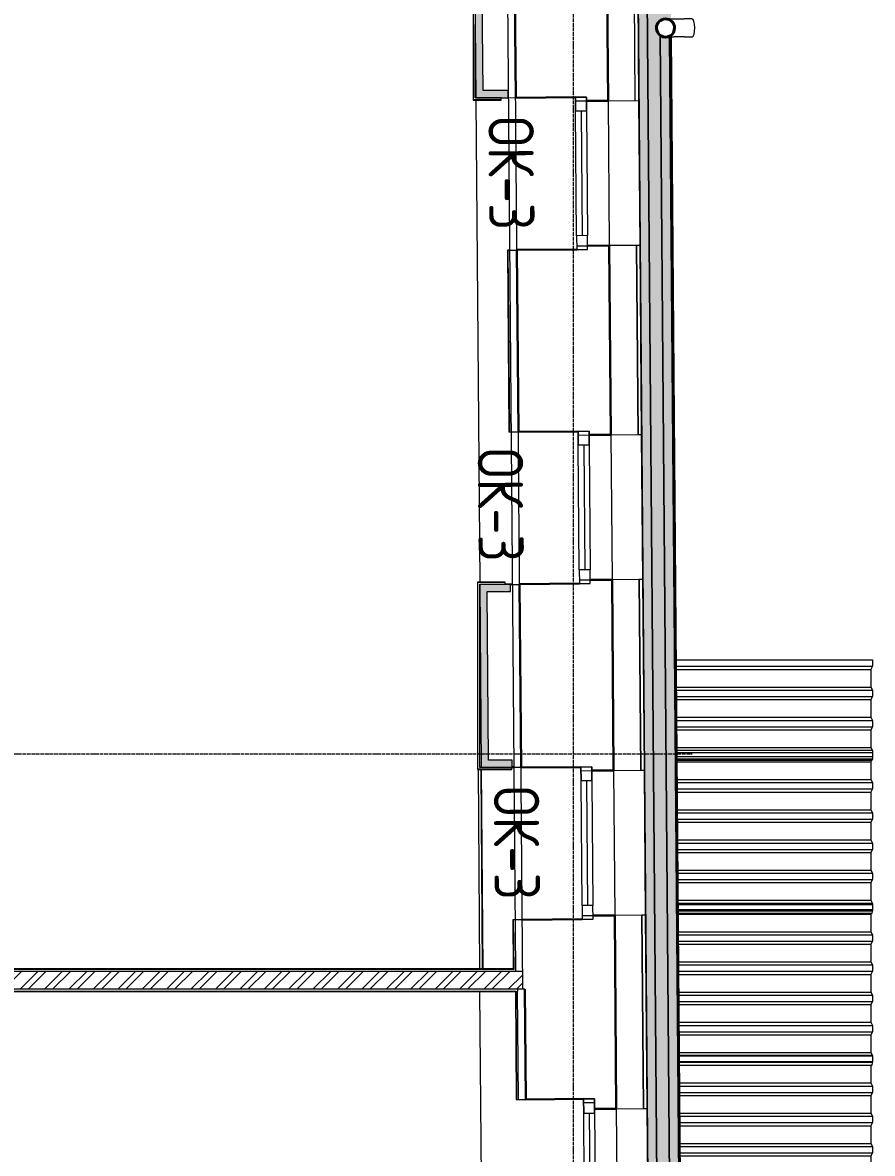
# Model space of a CAD drawing. Header units: millimetres. Extents: x -10178924 to 11692288, y -947381 to 58396.
# Drawn here: x 52311 to 57000, y -165853 to -159612 of the extents above; entities that cross this region are included whole.
import ezdxf

# ---------------------------------------------------------------- set-up
doc = ezdxf.new("R2010")
doc.units = ezdxf.units.MM
doc.linetypes.add('ADSK_Линия сетки', pattern=[25, 20, -2.5, 0, -2.5])
for name, color, linetype, lineweight in [('_ Окна', 7, 'Continuous', 9), ('Марки окон', 7, 'Continuous', 20), ('Обобщенные модели', 7, 'Continuous', 18), ('Ограждение', 7, 'Continuous', 9), ('Окна', 7, 'Continuous', 9), ('Оси', 253, 'Continuous', 9), ('Перекрытие', 7, 'Continuous', 18), ('Стены внутренние', 7, 'Continuous', 18), ('Стены наружные', 7, 'Continuous', 18), ('Стены несущие', 7, 'Continuous', 30), ('Стены отделка', 7, 'Continuous', 30), ('Стены штриховка', 7, 'Continuous', 9), ('ШТРИХОВКА', 252, 'Continuous', 15)]:
    doc.layers.add(name, color=color, linetype=linetype, lineweight=lineweight)
doc.styles.add('GOST Common_2', font='GOST_Common.ttf', dxfattribs={"width": 0.9, "height": 250})

# ---------------------------------------------------------------- blocks, each defined once
blk = doc.blocks.new('Водосток - Тип 1 _карниз больше 490мм_-5168659-План 2-го этажа')
at = {"layer": 'Обобщенные модели'}
for p, q in [((75, 306.2), (75, 263.6)), ((175, 263.6), (175, 306.2)), ((75, 186.3), (75, 188)), ((175, 187.6), (175, 186.3)), ((75, 184.4), (75, 185.6)), ((175, 185.6), (175, 184.4)), ((175, 184.3), (175, 181.1))]:
    blk.add_line(p, q, dxfattribs=at)
at = {"layer": 'Обобщенные модели', "flags": 128}
for points in [[(75, 189.8), (75, 193.4), (75, 197.2), (75, 201.3), (75, 205.5), (75, 209.9), (75, 214.4), (75, 219.1), (75, 224), (75, 229), (75, 234.1), (75, 239.3), (75, 244.6), (75, 250.1), (75, 255.6), (75, 261.3), (75, 263.6)], [(175, 263.6), (175, 258), (175, 252.4), (175, 246.9), (175, 241.5), (175, 236.2), (175, 231.1), (175, 226), (175, 221.1), (175, 216.4), (175, 211.8), (175, 207.3), (175, 203), (175, 198.9), (175, 194.9), (175, 191.2), (175, 189.8)], [(75, 179.9), (75, 182.9), (75, 184.4)]]:
    blk.add_lwpolyline(points, dxfattribs=at)
at = {"layer": 'Обобщенные модели', "lineweight": 40}
for start, end in [(90, 270), (270, 90)]:
    blk.add_arc((125, 160), 50, start, end, dxfattribs=at)
at = {"layer": 'Обобщенные модели'}
for start, end in [(146.48262, 150.4911), (144.91251, 146.48262), (90, 144.91251), (35.08749, 90), (33.51738, 35.08749), (29.5089, 33.51738), (150.4911, 156.81563), (23.18438, 29.5089)]:
    blk.add_arc((125, 160), 52, start, end, dxfattribs=at)
for start_param, end_param in [(4.712389, 6.283185), (3.141593, 4.712389)]:
    blk.add_ellipse((125, 306.2), major_axis=(-50, 0), ratio=0.309017, start_param=start_param, end_param=end_param, dxfattribs=at)
blk = doc.blocks.new('Roof Cladding - 833x50mm-V8-План 2-го этажа')
at = {"layer": 'Обобщенные модели'}
for p, q in [((55924.2, 11277.4), (55928.7, 11277.4)), ((55924.5, 11242.4), (55929, 11242.4)), ((55928.7, 11277.4), (55929.9, 11277.4)), ((55929, 11242.4), (55930.2, 11242.4)), ((55930.6, 11277.4), (55932.3, 11277.4)), ((55930.9, 11242.4), (55932.6, 11242.4)), ((55934.1, 11277.4), (56999.8, 11277.4)), ((55934.4, 11242.4), (56999.8, 11242.4)), ((56999.8, 11277.4), (56999.8, 11242.4)), ((56991.3, 11223.9), (56991.3, 11127.7)), ((55925.4, 11127.7), (55929.9, 11127.7)), ((55925.6, 11110.7), (55930, 11110.7)), ((55931.8, 11127.7), (55933.5, 11127.7)), ((55931.9, 11110.7), (55933.7, 11110.7)), ((55935.3, 11127.7), (56991.3, 11127.7)), ((55935.4, 11110.7), (56999.8, 11110.7)), ((56991.3, 11127.7), (56999.8, 11110.7)), ((56999.8, 11110.7), (56999.8, 11075.7)), ((55925.9, 11075.7), (55930.3, 11075.7)), ((55926, 11058.7), (55930.5, 11058.7)), ((55932.2, 11075.7), (55934, 11075.7)), ((55932.3, 11058.7), (55934.1, 11058.7)), ((55935.7, 11075.7), (56999.8, 11075.7)), ((55935.8, 11058.7), (56991.3, 11058.7)), ((56999.8, 11075.7), (56991.3, 11058.7)), ((56991.3, 11058.7), (56991.3, 10961)), ((55926.8, 10961), (55930.6, 10961)), ((55926.9, 10944), (55930.6, 10944)), ((55931.3, 10961), (55932.5, 10961)), ((55931.4, 10944), (55932.6, 10944)), ((55933.1, 10961), (55934.9, 10961)), ((55933.3, 10944), (55935, 10944)), ((55936.6, 10961), (56991.3, 10961)), ((55936.8, 10944), (56999.8, 10944)), ((56991.3, 10961), (56999.8, 10944)), ((56999.8, 10944), (56999.8, 10909)), ((55927.2, 10909), (55930.6, 10909)), ((55927.3, 10892), (55931.8, 10892)), ((55931.7, 10909), (55932.9, 10909)), ((55931.8, 10892), (55933, 10892)), ((55933.6, 10909), (55935.3, 10909)), ((55933.7, 10892), (55935.4, 10892)), ((55937.1, 10909), (56999.8, 10909)), ((55937.2, 10892), (56991.3, 10892)), ((56999.8, 10909), (56991.3, 10892)), ((56991.3, 10892), (56991.3, 10794.3)), ((55928.1, 10794.3), (55932.6, 10794.3)), ((55928.3, 10777.3), (55932.7, 10777.3)), ((55928.6, 10742.3), (55933, 10742.3)), ((55932.6, 10794.3), (55933.8, 10794.3)), ((55932.7, 10777.3), (55934, 10777.3)), ((55933, 10742.3), (55934.2, 10742.3)), ((55934.5, 10794.3), (55936.2, 10794.3)), ((55934.6, 10777.3), (55936.4, 10777.3)), ((55934.9, 10742.3), (55936.7, 10742.3)), ((55938, 10794.3), (56991.3, 10794.3)), ((55938.1, 10777.3), (56999.8, 10777.3)), ((55938.4, 10742.3), (56999.8, 10742.3)), ((56991.3, 10794.3), (56999.8, 10777.3)), ((56999.8, 10742.3), (56991.3, 10725.3)), ((56999.8, 10777.3), (56999.8, 10742.3)), ((55928.7, 10725.3), (55933.2, 10725.3)), ((55933.2, 10725.3), (55934.4, 10725.3)), ((55935, 10725.3), (55936.8, 10725.3)), ((55938.5, 10725.3), (56991.3, 10725.3)), ((56991.3, 10725.3), (56991.3, 10627.6)), ((55930.6, 10627.6), (55934, 10627.6)), ((55934, 10627.6), (55935.2, 10627.6)), ((55935.8, 10627.6), (55937.6, 10627.6)), ((55939.3, 10627.6), (56991.3, 10627.6)), ((56991.3, 10627.6), (56999.8, 10610.6)), ((55930.6, 10610.6), (55934.1, 10610.6)), ((55930.6, 10575.6), (55934.4, 10575.6)), ((55930.6, 10558.6), (55934.5, 10558.6)), ((55934.1, 10610.6), (55935.3, 10610.6)), ((55934.4, 10575.6), (55935.6, 10575.6)), ((55934.5, 10558.6), (55935.7, 10558.6)), ((55936, 10610.6), (55937.7, 10610.6)), ((55936.3, 10575.6), (55938, 10575.6)), ((55936.4, 10558.6), (55938.1, 10558.6)), ((55939.5, 10610.6), (56999.8, 10610.6)), ((55939.8, 10575.6), (56999.8, 10575.6)), ((55939.9, 10558.6), (56991.3, 10558.6)), ((56999.8, 10575.6), (56991.3, 10558.6)), ((56991.3, 10558.6), (56991.3, 10460.9)), ((56999.8, 10610.6), (56999.8, 10575.6)), ((55930.8, 10460.9), (55935.3, 10460.9)), ((55935.4, 10443.9), (55931, 10443.9)), ((55935.3, 10460.9), (55936.5, 10460.9)), ((55936.7, 10443.9), (55935.4, 10443.9)), ((55937.2, 10460.9), (55938.9, 10460.9)), ((55939.1, 10443.9), (55937.3, 10443.9)), ((55940.7, 10460.9), (56991.3, 10460.9)), ((56999.8, 10443.9), (55940.8, 10443.9)), ((56991.3, 10460.9), (56999.8, 10443.9)), ((56999.8, 10443.9), (56999.8, 10408.9)), ((55935.7, 10408.9), (55931.3, 10408.9)), ((55935.9, 10388.9), (55931.4, 10388.9)), ((55936.9, 10408.9), (55935.7, 10408.9)), ((55937.1, 10388.9), (55935.9, 10388.9)), ((55939.4, 10408.9), (55937.6, 10408.9)), ((55939.5, 10388.9), (55937.8, 10388.9)), ((56999.8, 10408.9), (55941.1, 10408.9)), ((56996.3, 10388.9), (55941.3, 10388.9)), ((56999.5, 10407.4), (56996.3, 10388.9))]:
    blk.add_line(p, q, dxfattribs=at)
blk = doc.blocks.new('Roof Cladding - 833x50mm-V9-План 2-го этажа')
at = {"layer": 'Обобщенные модели'}
for p, q in [((55917.5, 12112.4), (55921.9, 12112.4)), ((55921.9, 12112.4), (55923.2, 12112.4)), ((55923.8, 12112.4), (55925.6, 12112.4)), ((55927.3, 12112.4), (56999.8, 12112.4)), ((56999.8, 12112.4), (56999.8, 12077.4)), ((55917.8, 12077.4), (55922.2, 12077.4)), ((55917.9, 12060.4), (55922.4, 12060.4)), ((55922.2, 12077.4), (55923.4, 12077.4)), ((55922.4, 12060.4), (55923.6, 12060.4)), ((55924.1, 12077.4), (55925.9, 12077.4)), ((55924.2, 12060.4), (55926, 12060.4)), ((55927.6, 12077.4), (56999.8, 12077.4)), ((55927.7, 12060.4), (56991.3, 12060.4)), ((56993.1, 12063.9), (56991.3, 12060.4)), ((56991.3, 12060.4), (56991.3, 11962.7)), ((56999.8, 12077.4), (56998, 12073.8)), ((55918.7, 11962.7), (55923.2, 11962.7)), ((55918.8, 11945.7), (55923.3, 11945.7)), ((55923.2, 11962.7), (55924.4, 11962.7)), ((55923.3, 11945.7), (55924.5, 11945.7)), ((55925, 11962.7), (55926.8, 11962.7)), ((55925.2, 11945.7), (55926.9, 11945.7)), ((55928.5, 11962.7), (56991.3, 11962.7)), ((55928.7, 11945.7), (56999.8, 11945.7)), ((56991.3, 11962.7), (56999.8, 11945.7)), ((56999.8, 11945.7), (56999.8, 11910.7)), ((55919.1, 11910.7), (55923.6, 11910.7)), ((55919.2, 11893.7), (55923.7, 11893.7)), ((55923.6, 11910.7), (55924.8, 11910.7)), ((55923.7, 11893.7), (55924.9, 11893.7)), ((55925.5, 11910.7), (55927.2, 11910.7)), ((55925.6, 11893.7), (55927.3, 11893.7)), ((55929, 11910.7), (56999.8, 11910.7)), ((55929.1, 11893.7), (56991.3, 11893.7)), ((56999.8, 11910.7), (56991.3, 11893.7)), ((56991.3, 11893.7), (56991.3, 11796)), ((55920, 11796), (55924.5, 11796)), ((55920.2, 11779), (55924.6, 11779)), ((55920.5, 11744), (55924.9, 11744)), ((55924.5, 11796), (55925.7, 11796)), ((55924.6, 11779), (55925.9, 11779)), ((55924.9, 11744), (55926.1, 11744)), ((55926.4, 11796), (55928.1, 11796)), ((55926.5, 11779), (55928.3, 11779)), ((55926.8, 11744), (55928.6, 11744)), ((55930.6, 11796), (56991.3, 11796)), ((55930.6, 11779), (56999.8, 11779)), ((55930.6, 11744), (56999.8, 11744)), ((56991.3, 11796), (56999.8, 11779)), ((56999.8, 11744), (56991.3, 11727)), ((56999.8, 11779), (56999.8, 11744)), ((55920.6, 11727), (55925.1, 11727)), ((55925.1, 11727), (55926.3, 11727)), ((55926.9, 11727), (55928.7, 11727)), ((55930.6, 11727), (56991.3, 11727)), ((56991.3, 11727), (56991.3, 11629.3)), ((55921.4, 11629.3), (55925.8, 11629.3)), ((55921.5, 11612.3), (55926, 11612.3)), ((55925.8, 11629.3), (55927.1, 11629.3)), ((55926, 11612.3), (55927.2, 11612.3)), ((55927.7, 11629.3), (55929.5, 11629.3)), ((55927.9, 11612.3), (55929.6, 11612.3)), ((55931.2, 11629.3), (56991.3, 11629.3)), ((55931.4, 11612.3), (56999.8, 11612.3)), ((56991.3, 11629.3), (56999.8, 11612.3)), ((56999.8, 11612.3), (56999.8, 11577.3)), ((55921.8, 11577.3), (55926.3, 11577.3)), ((55921.9, 11560.3), (55926.4, 11560.3)), ((55926.3, 11577.3), (55927.5, 11577.3)), ((55926.4, 11560.3), (55927.6, 11560.3)), ((55928.2, 11577.3), (55929.9, 11577.3)), ((55928.3, 11560.3), (55930, 11560.3)), ((55931.7, 11577.3), (56999.8, 11577.3)), ((55931.8, 11560.3), (56991.3, 11560.3)), ((56999.8, 11577.3), (56991.3, 11560.3)), ((56991.3, 11560.3), (56991.3, 11462.6)), ((55922.7, 11462.6), (55927.2, 11462.6)), ((55922.9, 11445.6), (55927.3, 11445.6)), ((55927.2, 11462.6), (55928.4, 11462.6)), ((55927.3, 11445.6), (55928.6, 11445.6)), ((55929.1, 11462.6), (55930.6, 11462.6)), ((55929.2, 11445.6), (55930.6, 11445.6)), ((55932.6, 11462.6), (56991.3, 11462.6)), ((55932.7, 11445.6), (56999.8, 11445.6)), ((56991.3, 11462.6), (56999.8, 11445.6)), ((56999.8, 11445.6), (56999.8, 11410.6)), ((55923.1, 11410.6), (55927.6, 11410.6)), ((55923.3, 11393.6), (55927.8, 11393.6)), ((55927.6, 11410.6), (55928.8, 11410.6)), ((55927.8, 11393.6), (55929, 11393.6)), ((55933, 11410.6), (56999.8, 11410.6)), ((55933.1, 11393.6), (56991.3, 11393.6)), ((56999.8, 11410.6), (56991.3, 11393.6)), ((56991.3, 11393.6), (56991.3, 11295.9)), ((55924.1, 11295.9), (55928.5, 11295.9)), ((55928.7, 11278.9), (55924.2, 11278.9)), ((55929, 11243.9), (55924.5, 11243.9)), ((55928.5, 11295.9), (55929.8, 11295.9)), ((55929.9, 11278.9), (55928.7, 11278.9)), ((55930.2, 11243.9), (55929, 11243.9)), ((55930.6, 11295.9), (55932.2, 11295.9)), ((55932.3, 11278.9), (55930.6, 11278.9)), ((55932.6, 11243.9), (55930.9, 11243.9)), ((55933.9, 11295.9), (56991.3, 11295.9)), ((56999.8, 11278.9), (55934.1, 11278.9)), ((56999.8, 11243.9), (55934.4, 11243.9)), ((56991.3, 11295.9), (56999.8, 11278.9)), ((56999.5, 11242.4), (56996.3, 11223.9)), ((56999.8, 11278.9), (56999.8, 11243.9)), ((55929.1, 11223.9), (55924.7, 11223.9)), ((55930.3, 11223.9), (55929.1, 11223.9)), ((55932.8, 11223.9), (55931, 11223.9)), ((56996.3, 11223.9), (55934.5, 11223.9))]:
    blk.add_line(p, q, dxfattribs=at)
blk = doc.blocks.new('Roof Cladding - 833x50mm-V10-План 2-го этажа')
at = {"layer": 'Обобщенные модели'}
for p, q in [((55910.7, 12952.4), (55915.1, 12952.4)), ((55915.1, 12952.4), (55916.4, 12952.4)), ((55917, 12952.4), (55918.8, 12952.4)), ((55920.5, 12952.4), (56999.8, 12952.4)), ((56999.8, 12952.4), (56999.8, 12917.4)), ((55911, 12917.4), (55915.4, 12917.4)), ((55911.1, 12900.4), (55915.6, 12900.4)), ((55915.4, 12917.4), (55916.6, 12917.4)), ((55915.6, 12900.4), (55916.8, 12900.4)), ((55917.3, 12917.4), (55919.1, 12917.4)), ((55917.5, 12900.4), (55919.2, 12900.4)), ((55920.8, 12917.4), (56999.8, 12917.4)), ((55921, 12900.4), (56991.3, 12900.4)), ((56994.9, 12907.5), (56991.3, 12900.4)), ((56991.3, 12900.4), (56991.3, 12802.7)), ((56999.8, 12917.4), (56997, 12911.9)), ((55911.9, 12802.7), (55916.4, 12802.7)), ((55916.4, 12802.7), (55917.6, 12802.7)), ((55918.2, 12802.7), (55920, 12802.7)), ((55921.7, 12802.7), (56991.3, 12802.7)), ((56991.3, 12802.7), (56999.8, 12785.7)), ((55912, 12785.7), (55916.5, 12785.7)), ((55912.3, 12750.7), (55916.8, 12750.7)), ((55912.4, 12733.7), (55916.9, 12733.7)), ((55916.5, 12785.7), (55917.7, 12785.7)), ((55916.8, 12750.7), (55918, 12750.7)), ((55916.9, 12733.7), (55918.1, 12733.7)), ((55918.4, 12785.7), (55920.1, 12785.7)), ((55918.7, 12750.7), (55920.4, 12750.7)), ((55918.8, 12733.7), (55920.6, 12733.7)), ((55921.9, 12785.7), (56999.8, 12785.7)), ((55922.2, 12750.7), (56999.8, 12750.7)), ((55922.3, 12733.7), (56991.3, 12733.7)), ((56999.8, 12750.7), (56991.3, 12733.7)), ((56991.3, 12733.7), (56991.3, 12636)), ((56999.8, 12785.7), (56999.8, 12750.7)), ((55913.2, 12636), (55917.7, 12636)), ((55913.4, 12619), (55917.8, 12619)), ((55917.7, 12636), (55918.9, 12636)), ((55917.8, 12619), (55919.1, 12619)), ((55919.6, 12636), (55921.3, 12636)), ((55919.7, 12619), (55921.5, 12619)), ((55923.1, 12636), (56991.3, 12636)), ((55923.2, 12619), (56999.8, 12619)), ((56991.3, 12636), (56999.8, 12619)), ((56999.8, 12619), (56999.8, 12584)), ((55913.7, 12584), (55918.1, 12584)), ((55913.8, 12567), (55918.3, 12567)), ((55918.1, 12584), (55919.3, 12584)), ((55918.3, 12567), (55919.5, 12567)), ((55920, 12584), (55921.8, 12584)), ((55920.1, 12567), (55921.9, 12567)), ((55923.5, 12584), (56999.8, 12584)), ((55923.6, 12567), (56991.3, 12567)), ((56999.8, 12584), (56991.3, 12567)), ((56991.3, 12567), (56991.3, 12469.3)), ((55914.6, 12469.3), (55919.1, 12469.3)), ((55914.7, 12452.3), (55919.2, 12452.3)), ((55919.1, 12469.3), (55920.3, 12469.3)), ((55919.2, 12452.3), (55920.4, 12452.3)), ((55920.9, 12469.3), (55922.7, 12469.3)), ((55921.1, 12452.3), (55922.8, 12452.3)), ((55924.4, 12469.3), (56991.3, 12469.3)), ((55924.6, 12452.3), (56999.8, 12452.3)), ((56991.3, 12469.3), (56999.8, 12452.3)), ((56999.8, 12452.3), (56999.8, 12417.3)), ((55915, 12417.3), (55919.5, 12417.3)), ((55915.1, 12400.3), (55919.6, 12400.3)), ((55919.5, 12417.3), (55920.7, 12417.3)), ((55919.6, 12400.3), (55920.8, 12400.3)), ((55921.4, 12417.3), (55923.1, 12417.3)), ((55921.5, 12400.3), (55923.2, 12400.3)), ((55924.9, 12417.3), (56999.8, 12417.3)), ((55925, 12400.3), (56991.3, 12400.3)), ((56999.8, 12417.3), (56991.3, 12400.3)), ((56991.3, 12400.3), (56991.3, 12302.6)), ((55915.9, 12302.6), (55920.4, 12302.6)), ((55920.4, 12302.6), (55921.6, 12302.6)), ((55922.3, 12302.6), (55924, 12302.6)), ((55925.8, 12302.6), (56991.3, 12302.6)), ((56991.3, 12302.6), (56999.8, 12285.6)), ((55916.1, 12285.6), (55920.5, 12285.6)), ((55916.4, 12250.6), (55920.8, 12250.6)), ((55916.5, 12233.6), (55921, 12233.6)), ((55920.5, 12285.6), (55921.8, 12285.6)), ((55920.8, 12250.6), (55922, 12250.6)), ((55921, 12233.6), (55922.2, 12233.6)), ((55922.4, 12285.6), (55924.2, 12285.6)), ((55922.7, 12250.6), (55924.5, 12250.6)), ((55922.8, 12233.6), (55924.6, 12233.6)), ((55925.9, 12285.6), (56999.8, 12285.6)), ((55926.2, 12250.6), (56999.8, 12250.6)), ((55926.3, 12233.6), (56991.3, 12233.6)), ((56999.8, 12250.6), (56991.3, 12233.6)), ((56991.3, 12233.6), (56991.3, 12135.9)), ((56999.8, 12285.6), (56999.8, 12250.6)), ((55917.3, 12135.9), (55921.8, 12135.9)), ((55921.9, 12118.9), (55917.4, 12118.9)), ((55921.8, 12135.9), (55923, 12135.9)), ((55923.1, 12118.9), (55921.9, 12118.9)), ((55923.6, 12135.9), (55925.4, 12135.9)), ((55925.5, 12118.9), (55923.8, 12118.9)), ((55927.1, 12135.9), (56991.3, 12135.9)), ((56999.8, 12118.9), (55927.3, 12118.9)), ((56991.3, 12135.9), (56999.8, 12118.9)), ((56999.8, 12118.9), (56999.8, 12083.9)), ((55922.2, 12083.9), (55917.7, 12083.9)), ((55922.3, 12063.9), (55917.9, 12063.9)), ((55923.4, 12083.9), (55922.2, 12083.9)), ((55923.5, 12063.9), (55922.3, 12063.9)), ((55925.8, 12083.9), (55924.1, 12083.9)), ((55926, 12063.9), (55924.2, 12063.9)), ((56999.8, 12083.9), (55927.6, 12083.9)), ((56996.3, 12063.9), (55927.7, 12063.9)), ((56998, 12073.8), (56996.3, 12063.9))]:
    blk.add_line(p, q, dxfattribs=at)
blk = doc.blocks.new('Roof Cladding - 333x50mm-3052918-План 2-го этажа')
at = {"layer": 'Обобщенные модели'}
for p, q in [((55906.6, 13462.6), (55911, 13462.6)), ((55906.8, 13427.6), (55911.3, 13427.6)), ((55911, 13462.6), (55912.2, 13462.6)), ((55911.3, 13427.6), (55912.5, 13427.6)), ((55912.9, 13462.6), (55914.7, 13462.6)), ((55913.2, 13427.6), (55914.9, 13427.6)), ((55916.4, 13462.6), (56999.8, 13462.6)), ((55916.7, 13427.6), (56999.8, 13427.6)), ((56999.8, 13427.6), (56991.3, 13410.6)), ((56999.8, 13462.6), (56999.8, 13427.6)), ((55907, 13410.6), (55911.4, 13410.6)), ((55911.4, 13410.6), (55912.7, 13410.6)), ((55913.3, 13410.6), (55915.1, 13410.6)), ((55916.8, 13410.6), (56991.3, 13410.6)), ((56991.3, 13410.6), (56991.3, 13312.9)), ((55907.8, 13312.9), (55912.2, 13312.9)), ((55907.9, 13295.9), (55912.4, 13295.9)), ((55912.2, 13312.9), (55913.4, 13312.9)), ((55912.4, 13295.9), (55913.6, 13295.9)), ((55914.1, 13312.9), (55915.9, 13312.9)), ((55914.3, 13295.9), (55916, 13295.9)), ((55917.6, 13312.9), (56991.3, 13312.9)), ((55917.8, 13295.9), (56999.8, 13295.9)), ((56991.3, 13312.9), (56999.8, 13295.9)), ((56999.8, 13295.9), (56999.8, 13260.9)), ((55908.2, 13260.9), (55912.7, 13260.9)), ((55908.3, 13243.9), (55912.8, 13243.9)), ((55912.7, 13260.9), (55913.9, 13260.9)), ((55912.8, 13243.9), (55914, 13243.9)), ((55914.5, 13260.9), (55916.3, 13260.9)), ((55914.7, 13243.9), (55916.4, 13243.9)), ((55918, 13260.9), (56999.8, 13260.9)), ((55918.2, 13243.9), (56991.3, 13243.9)), ((56999.8, 13260.9), (56991.3, 13243.9)), ((56991.3, 13243.9), (56991.3, 13146.2)), ((55909.1, 13146.2), (55913.6, 13146.2)), ((55909.2, 13129.2), (55913.7, 13129.2)), ((55913.6, 13146.2), (55914.8, 13146.2)), ((55913.7, 13129.2), (55914.9, 13129.2)), ((55915.5, 13146.2), (55917.2, 13146.2)), ((55915.6, 13129.2), (55917.4, 13129.2)), ((55919, 13146.2), (56991.3, 13146.2)), ((55919.1, 13129.2), (56999.8, 13129.2)), ((56991.3, 13146.2), (56999.8, 13129.2)), ((56999.8, 13129.2), (56999.8, 13094.2)), ((55909.5, 13094.2), (55914, 13094.2)), ((55909.7, 13077.2), (55914.1, 13077.2)), ((55914, 13094.2), (55915.2, 13094.2)), ((55914.1, 13077.2), (55915.4, 13077.2)), ((55915.9, 13094.2), (55917.6, 13094.2)), ((55916, 13077.2), (55917.8, 13077.2)), ((55919.4, 13094.2), (56999.8, 13094.2)), ((55919.5, 13077.2), (56991.3, 13077.2)), ((56999.8, 13094.2), (56991.3, 13077.2)), ((56991.3, 13077.2), (56991.3, 12979.5)), ((55910.5, 12979.5), (55914.9, 12979.5)), ((55915.1, 12962.5), (55910.6, 12962.5)), ((55915.3, 12927.5), (55910.9, 12927.5)), ((55914.9, 12979.5), (55916.1, 12979.5)), ((55916.3, 12962.5), (55915.1, 12962.5)), ((55916.6, 12927.5), (55915.3, 12927.5)), ((55916.8, 12979.5), (55918.6, 12979.5)), ((55918.7, 12962.5), (55917, 12962.5)), ((55919, 12927.5), (55917.2, 12927.5)), ((55920.3, 12979.5), (56991.3, 12979.5)), ((56999.8, 12962.5), (55920.5, 12962.5)), ((56999.8, 12927.5), (55920.7, 12927.5)), ((56991.3, 12979.5), (56999.8, 12962.5)), ((56999.8, 12962.5), (56999.8, 12927.5)), ((55915.5, 12907.5), (55911, 12907.5)), ((55916.7, 12907.5), (55915.5, 12907.5)), ((55919.1, 12907.5), (55917.4, 12907.5)), ((56996.3, 12907.5), (55920.9, 12907.5)), ((56997, 12911.9), (56996.3, 12907.5))]:
    blk.add_line(p, q, dxfattribs=at)
blk = doc.blocks.new('окно трехпол с фрамугой - 1800 и 1820х2300_h___нов_ ок15-2116341-План 2-го этажа')
at = {"layer": '_ Окна', "lineweight": 18}
for p, q in [((-910, 75), (-910, 135)), ((-910, 135), (-830, 135)), ((-830, 135), (-830, 75)), ((-470, 75), (-470, 135)), ((-470, 135), (-410, 135)), ((-410, 135), (-410, 75)), ((410, 75), (410, 135)), ((410, 135), (470, 135)), ((470, 135), (470, 75)), ((830, 135), (830, 75)), ((910, 135), (830, 135)), ((910, 75), (910, 135)), ((-830, 75), (-910, 75)), ((-410, 75), (-470, 75)), ((470, 75), (410, 75)), ((830, 75), (910, 75))]:
    blk.add_line(p, q, dxfattribs=at)
at = {"layer": '_ Окна'}
for p, q in [((-890, 75), (-890, 135)), ((890, 75), (890, 135)), ((-830, 105), (-470, 105)), ((-410, 105), (410, 105)), ((470, 105), (830, 105))]:
    blk.add_line(p, q, dxfattribs=at)
at = {"layer": 'Окна'}
for p, q in [((-910, 135), (-910, 75)), ((-830, 135), (-910, 135)), ((-830, 135), (-470, 135)), ((-410, 135), (-470, 135)), ((-410, 135), (410, 135)), ((470, 135), (410, 135)), ((470, 135), (830, 135)), ((910, 135), (830, 135)), ((910, 75), (910, 135)), ((-910, 75), (-830, 75)), ((-470, 75), (-830, 75)), ((-470, 75), (-410, 75)), ((410, 75), (-410, 75)), ((410, 75), (470, 75)), ((830, 75), (470, 75)), ((830, 75), (910, 75))]:
    blk.add_line(p, q, dxfattribs=at)
blk = doc.blocks.new('окна_rehau_однопольное_фрамуга_сверху - 800х2240 _нов_-6281187-План 2-го этажа')
at = {"layer": '_ Окна', "lineweight": 18}
for p, q in [((-420, 75), (-420, 135)), ((-420, 135), (-344, 135)), ((-344, 135), (-344, 75)), ((344, 135), (344, 75)), ((420, 135), (344, 135)), ((420, 75), (420, 135)), ((-344, 75), (-420, 75)), ((344, 75), (420, 75))]:
    blk.add_line(p, q, dxfattribs=at)
at = {"layer": '_ Окна'}
for p, q in [((-400, 75), (-400, 135)), ((400, 75), (400, 135)), ((-344, 105), (344, 105))]:
    blk.add_line(p, q, dxfattribs=at)
at = {"layer": 'Окна'}
for p, q in [((-420, 135), (-420, 75)), ((-344, 135), (-420, 135)), ((-344, 135), (344, 135)), ((420, 135), (344, 135)), ((420, 75), (420, 135)), ((-420, 75), (-344, 75)), ((344, 75), (-344, 75)), ((344, 75), (420, 75))]:
    blk.add_line(p, q, dxfattribs=at)
blk = doc.blocks.new('окна_rehau_однопольное_фрамуга_сверху - 800х2240 _нов_-2059673-План 2-го этажа')
at = {"layer": '_ Окна', "lineweight": 18}
for p, q in [((-420, 75), (-420, 135)), ((-420, 135), (-344, 135)), ((-344, 135), (-344, 75)), ((344, 135), (344, 75)), ((420, 135), (344, 135)), ((420, 75), (420, 135)), ((-344, 75), (-420, 75)), ((344, 75), (420, 75))]:
    blk.add_line(p, q, dxfattribs=at)
at = {"layer": '_ Окна'}
for p, q in [((-400, 75), (-400, 135)), ((400, 75), (400, 135)), ((-344, 105), (344, 105))]:
    blk.add_line(p, q, dxfattribs=at)
at = {"layer": 'Окна'}
for p, q in [((-420, 135), (-420, 75)), ((-344, 135), (-420, 135)), ((-344, 135), (344, 135)), ((420, 135), (344, 135)), ((420, 75), (420, 135)), ((-420, 75), (-344, 75)), ((344, 75), (-344, 75)), ((344, 75), (420, 75))]:
    blk.add_line(p, q, dxfattribs=at)
blk = doc.blocks.new('Ограждение - Ограждение-4657813-План 2-го этажа')
at = {"layer": 'Ограждение', "true_color": 0x373f43, "transparency": 33554432}
h = blk.add_hatch(color=149, dxfattribs=at)
h.paths.add_polyline_path([(55961.1, 7909.8), (55955.7, 8575.7), (55937.3, 8566.9), (55914.6, 8566.7), (55892, 8578.6), (55878.9, 8595.4), (55873.8, 8612.1), (55776.8, 8610.9), (55781.1, 8088.4), (55930.6, 7940.1)])
h.paths.add_polyline_path([(55776.8, 8621.3), (55874.9, 8622.1), (55878.8, 8639.7), (55894.9, 8658.8), (55914.3, 8668.1), (55937, 8668.3), (55955, 8659.7), (55888.3, 16911.3), (55869.9, 16902.3), (55847.7, 16902.1), (55827.1, 16912.1), (55813.2, 16930.4), (55808.4, 16950.5), (55813.5, 16972.7), (55827.5, 16990.1), (55846.9, 16999.6), (55869.1, 16999.8), (55887.7, 16992.2), (55864, 19915.6), (55685.4, 19914.1), (55776.8, 8621.4)])
h = blk.add_hatch(color=149, dxfattribs=at)
h.paths.add_polyline_path([(55961.3, 7909.6), (55955.7, 8575.7), (55951.8, 8573.8), (55957.1, 7913.8), (55961.1, 7909.8)])
h.paths.add_polyline_path([(55955.3, 8659.6), (55888.3, 16909.2), (55884.4, 16907.2), (55951.1, 8661.6), (55955, 8659.7)])
h.paths.add_polyline_path([(55887.9, 16993.1), (55864, 19915.6), (55860.1, 19915.1), (55883.7, 16995.1), (55887.7, 16993.2)])
at = {"layer": 'Ограждение'}
for p, q in [((55685.4, 19914.1), (55776.8, 8621.1)), ((55685.4, 19914.1), (55776.8, 8621.1)), ((55711.6, 16551.1), (55702.7, 17657.1)), ((55883.2, 16906.6), (55949.8, 8662.2)), ((55884.4, 16907.2), (55951.1, 8661.6)), ((55884.7, 16907.4), (55951.4, 8661.5)), ((55885, 16907.5), (55951.7, 8661.3)), ((55886.8, 16907.6), (55953.5, 8660.5)), ((55887, 16910.7), (55953.8, 8660.3)), ((55887.3, 16907.6), (55954, 8660.2)), ((55887.4, 16907.6), (55954.1, 8660.2)), ((55888.3, 16911.3), (55955, 8659.7)), ((55888.5, 16909.3), (55955.3, 8659.6)), ((55718.1, 15751.2), (55711.6, 16551.1)), ((55711.6, 16551.1), (55718.1, 15751.2)), ((55726.5, 14707.2), (55718.1, 15751.2)), ((55733, 13907.2), (55726.5, 14707.2)), ((55726.5, 14707.2), (55733, 13907.2)), ((55741.5, 12854.3), (55733, 13907.2)), ((55748, 12054.3), (55741.5, 12854.3)), ((55741.5, 12854.3), (55748, 12054.3)), ((55756.6, 10987.3), (55748, 12054.3)), ((55770.5, 9272.4), (55756.6, 10987.3)), ((55756.6, 10987.3), (55770.5, 9272.4))]:
    blk.add_line(p, q, dxfattribs=at)
blk = doc.blocks.new('2 этаж')
h = blk.add_hatch()
h.set_pattern_fill('ANSI32', color=256, scale=10)
h.set_pattern_definition([(45, (0, -123085.82), (-67.35192, 67.35192), []), (45, (44.9, -123085.82), (-67.35192, 67.35192), [])])
h.paths.add_polyline_path([(55070.5, -111340.8), (49115, -111340.8), (49115, -111440.8), (55071.3, -111440.8)])
at = {"layer": 'Стены внутренние'}
for points in [[(54811.5, -106520.5), (54851.5, -106520.5), (54843.1, -105485.9), (54803.1, -105485.9), (54808.2, -106114.8)], [(54990.2, -106520.5), (54990.2, -106480.5), (54851.2, -106480.5), (54851.5, -106520.5)], [(54881.4, -110215.7), (54873.2, -109205.6), (54833.2, -109205.6), (54841.4, -110215.7)], [(55003.7, -109245.6), (55003.7, -109205.6), (54873.2, -109205.6), (54873.5, -109245.6)], [(55011.1, -110215.7), (55011.1, -110175.7), (54881, -110175.7), (54881.4, -110215.7)]]:
    blk.add_hatch(color=256, dxfattribs=at).paths.add_polyline_path(points)
at = {"layer": 'Оси', "color": 252, "linetype": 'ADSK_Линия сетки'}
for p, q in [((55349.6, -128115.2), (55349.6, -80094)), ((-10114.7, -110140.8), (56004.9, -110140.8))]:
    blk.add_line(p, q, dxfattribs=at)
at = {"layer": 'Перекрытие'}
for p, q in [((54811.6, -106533.1), (54833.1, -109193.6)), ((54991.4, -106513), (54990.2, -106513)), ((55376.4, -108362.4), (55046.4, -108365.1)), ((54973.2, -109202.4), (55013.2, -109202.4)), ((55003.7, -109205.9), (55013.2, -109205.9)), ((55053.2, -109202.4), (55259.5, -109202.4)), ((54841.4, -110215.7), (54833.2, -110215.7)), ((55021.3, -110212.4), (55011.1, -110212.4)), ((54841.5, -110228.1), (54850.4, -111328.8)), ((55068.2, -111054.3), (55398.1, -111051.6)), ((54831.7, -111452.8), (54851.3, -113858.4))]:
    blk.add_line(p, q, dxfattribs=at)
at = {"layer": 'Стены внутренние'}
for p, q in [((55541.6, -106536), (55548.1, -107336)), ((55556.5, -108380), (55563, -109180)), ((54834.2, -111328.8), (54827.1, -110228.3)), ((54839.1, -110228.2), (54846.2, -111328.8)), ((55571.5, -110232.9), (55578, -111032.9)), ((55586.6, -112099.9), (55600.5, -113814.8))]:
    blk.add_line(p, q, dxfattribs=at)
at = {"layer": 'Стены наружные'}
for p, q in [((55629.1, -90149.9), (55825.8, -114464.5)), ((55775.8, -114464.7), (55683.6, -103070.9)), ((55825.8, -114464.5), (55734.4, -103171.3)), ((55828.7, -106174.8), (55895.5, -114426.8)), ((55895.4, -114426.8), (55828.7, -106174.8)), ((55878.7, -106179.2), (55945.4, -114421.5))]:
    blk.add_line(p, q, dxfattribs=at)
at = {"layer": 'Стены несущие'}
for p, q in [((55541.6, -106536), (55532.7, -105430.1)), ((55023.1, -105484.2), (55031.5, -106520.2)), ((55031.5, -106520.2), (55361.5, -106517.5)), ((55421.6, -106537), (55541.6, -106536)), ((55548.1, -107336), (55428.1, -107337)), ((55556.5, -108380), (55548.1, -107336)), ((55368.3, -107357.5), (55038.3, -107360.1)), ((55038.3, -107360.1), (55046.4, -108364.1)), ((55046.4, -108364.1), (55376.4, -108361.4)), ((55436.5, -108381), (55556.5, -108380)), ((55383.2, -109201.4), (55053.2, -109204.1)), ((55053.2, -109204.1), (55061.4, -110217.1)), ((55563, -109180), (55443, -109180.9)), ((55571.5, -110232.9), (55563, -109180)), ((55061.4, -110217.1), (55391.4, -110214.4)), ((55451.5, -110233.9), (55571.5, -110232.9)), ((55578, -111032.9), (55458, -111033.9)), ((55586.6, -112099.9), (55578, -111032.9)), ((55398.2, -111054.4), (55068.2, -111057)), ((55081.9, -111440.8), (55086.8, -112048.9)), ((55086.8, -112048.9), (55406.2, -112046.3)), ((55466.6, -112100.8), (55586.6, -112099.9))]:
    blk.add_line(p, q, dxfattribs=at)
at = {"layer": 'Стены отделка', "lineweight": 9}
for p, q in [((54963, -102998), (55030.5, -111340.8)), ((55071.3, -111440.8), (55003, -102997.7)), ((54796.2, -105475.9), (54796.2, -106531.1)), ((54851.2, -106480.5), (54843.4, -105525.9)), ((54808.2, -106114.8), (54811.5, -106520.5)), ((54808.2, -106521.1), (54808.2, -106114.8)), ((54990.2, -106480.5), (54851.2, -106480.5)), ((54990.2, -106520.5), (54990.2, -106480.5)), ((54798.2, -106533.1), (54951.6, -106533.1)), ((54951.5, -106521.1), (54808.2, -106521.1)), ((54811.5, -106520.5), (54990.2, -106520.5)), ((54951.6, -106533.1), (54951.5, -106521.1)), ((55031.5, -106521.2), (54991.5, -106521.5)), ((55541.6, -106536), (55711.6, -106534.7)), ((55698.1, -107334.8), (55548.1, -107336)), ((55718.1, -107334.6), (55698.1, -107334.8)), ((54998.3, -107360.5), (54986.3, -107360.6)), ((54986.3, -107360.6), (54994.4, -108364.5)), ((54998.3, -107361.5), (55038.3, -107361.1)), ((54994.4, -108364.5), (55006.4, -108364.4)), ((55046.4, -108366.1), (55006.4, -108366.4)), ((55556.5, -108380), (55706.5, -108378.8)), ((55706.5, -108378.8), (55726.5, -108378.6)), ((54821.2, -109195.6), (54821.2, -110226.3)), ((54973.1, -109193.6), (54823.2, -109193.6)), ((54833.2, -109205.6), (54841.4, -110215.7)), ((54833.2, -110216.3), (54833.2, -109205.6)), ((54833.2, -109205.6), (55013.2, -109205.6)), ((54973.2, -109204.7), (54973.1, -109193.6)), ((55013.2, -109204.4), (54973.2, -109204.7)), ((55003.7, -109245.6), (55003.7, -109205.6)), ((55013.2, -109206.4), (55053.2, -109206.1)), ((55713, -109178.8), (55563, -109180)), ((55733, -109178.6), (55713, -109178.8)), ((54881, -110175.7), (54873.5, -109245.6)), ((54873.5, -109245.6), (55003.7, -109245.6)), ((55021.4, -110216.3), (54833.2, -110216.3)), ((54841.4, -110215.7), (55011.1, -110215.7)), ((55011.1, -110175.7), (54881, -110175.7)), ((55009.4, -110217.5), (55021.4, -110217.4)), ((55009.5, -110228.3), (55009.4, -110217.5)), ((55011.1, -110215.7), (55011.1, -110175.7)), ((55061.4, -110216.1), (55021.4, -110216.4)), ((54821.2, -110228.3), (55009.5, -110228.3)), ((55571.5, -110232.9), (55721.5, -110231.7)), ((55721.5, -110231.7), (55741.5, -110231.6)), ((55728, -111031.7), (55578, -111032.9)), ((55748, -111031.5), (55728, -111031.7)), ((55028.2, -111057.3), (55016.2, -111057.4)), ((55016.2, -111057.4), (55018.4, -111328.8)), ((55028.2, -111056.3), (55068.2, -111056)), ((49115, -111340.8), (55070.5, -111340.8)), ((55018.4, -111328.8), (49147, -111328.8)), ((55081.9, -111440.8), (49115, -111440.8)), ((49147, -111452.8), (55030, -111452.8)), ((55030, -111452.8), (55034.8, -112049.3)), ((55041.9, -111440.8), (55041.9, -111450.8)), ((55034.8, -112049.3), (55086.8, -112048.9)), ((55586.6, -112099.9), (55736.6, -112098.7)), ((55736.6, -112098.7), (55756.6, -112098.5))]:
    blk.add_line(p, q, dxfattribs=at)
at = {"layer": 'Стены штриховка'}
for p, q in [((54798.2, -106533.1), (54798.2, -105473.9)), ((55691.6, -106534.8), (55682.7, -105428.9)), ((54803.1, -105485.9), (54808.2, -106114.8)), ((54951.6, -106531.1), (54796.2, -106531.1)), ((54796.2, -106531.1), (54796.2, -106533.1)), ((54796.2, -106533.1), (54798.2, -106533.1)), ((55698.1, -107334.8), (55706.5, -108378.8)), ((55706.5, -108378.8), (55698.1, -107334.8)), ((54988.3, -107360.6), (54996.4, -108364.5)), ((54823.2, -109193.6), (54821.2, -109193.6)), ((54821.2, -109193.6), (54821.2, -109195.6)), ((54973.1, -109195.6), (54821.2, -109195.6)), ((54823.2, -110228.3), (54823.2, -109193.6)), ((55713, -109178.8), (55721.5, -110231.7)), ((55721.5, -110231.7), (55713, -109178.8)), ((54821.2, -110226.3), (54821.2, -110228.3)), ((55009.5, -110226.3), (54821.2, -110226.3)), ((55728, -111031.7), (55736.6, -112098.7)), ((55736.6, -112098.7), (55728, -111031.7)), ((55018.2, -111057.4), (55020.4, -111330.8)), ((55020.4, -111330.8), (49145, -111330.8)), ((49145, -111450.8), (55031.9, -111450.8)), ((55031.9, -111450.8), (55036.8, -112049.3)), ((55046.8, -112049.2), (55041.9, -111450.8))]:
    blk.add_line(p, q, dxfattribs=at)
at = {"layer": 'Обобщенные модели', "rotation": 270.4633818725631}
blk.add_blockref('Водосток - Тип 1 _карниз больше 490мм_-5168659-План 2-го этажа', (55697.4, -106011.2), dxfattribs=at)
at = {"layer": 'Обобщенные модели'}
for name in ['Roof Cladding - 333x50mm-3052918-План 2-го этажа', 'Roof Cladding - 833x50mm-V10-План 2-го этажа', 'Roof Cladding - 833x50mm-V9-План 2-го этажа', 'Roof Cladding - 833x50mm-V8-План 2-го этажа']:
    blk.add_blockref(name, (0, -123085.8), dxfattribs=at)
at = {"layer": 'Ограждение'}
blk.add_blockref('Ограждение - Ограждение-4657813-План 2-го этажа', (0, -123085.8), dxfattribs=at)
at = {"layer": 'Окна', "rotation": 270.4633818725631}
for name, p in [('окна_rehau_однопольное_фрамуга_сверху - 800х2240 _нов_-2059673-План 2-го этажа', (55289.9, -106938.1)), ('окна_rehau_однопольное_фрамуга_сверху - 800х2240 _нов_-2059673-План 2-го этажа', (55304.8, -108782)), ('окна_rehau_однопольное_фрамуга_сверху - 800х2240 _нов_-6281187-План 2-го этажа', (55319.8, -110635)), ('окно трехпол с фрамугой - 1800 и 1820х2300_h___нов_ ок15-2116341-План 2-го этажа', (55338.6, -112956.9))]:
    blk.add_blockref(name, p, dxfattribs=at)
at = {"layer": 'Марки окон', "lineweight": 9, "char_height": 250, "width": 684.9, "attachment_point": 5, "rotation": 270.46338, "line_spacing_factor": 1.022766, "style": 'GOST Common_2'}
for insert in [(55007.4, -106936.8), (54948.4, -108767.4), (55037.3, -110633.7)]:
    blk.add_mtext('\\pxqc,t1.8,3.6,5.4,7.2,9,10.8,12.6,14.4,16.2,18,19.8,21.6,23.4,25.2,27,28.8,30.6,32.4,34.2,36,37.8,39.6,41.4,43.2,45,46.8,48.6,50.4,52.2,54,55.8,57.6;{ОК-3}', dxfattribs=dict(at, insert=insert))

msp = doc.modelspace()

# ---------------------------------------------------------------- block references
at = {"layer": 'ШТРИХОВКА'}
msp.add_blockref('2 этаж', (0, -53506.6), dxfattribs=at)

doc.saveas('drawing.dxf')
